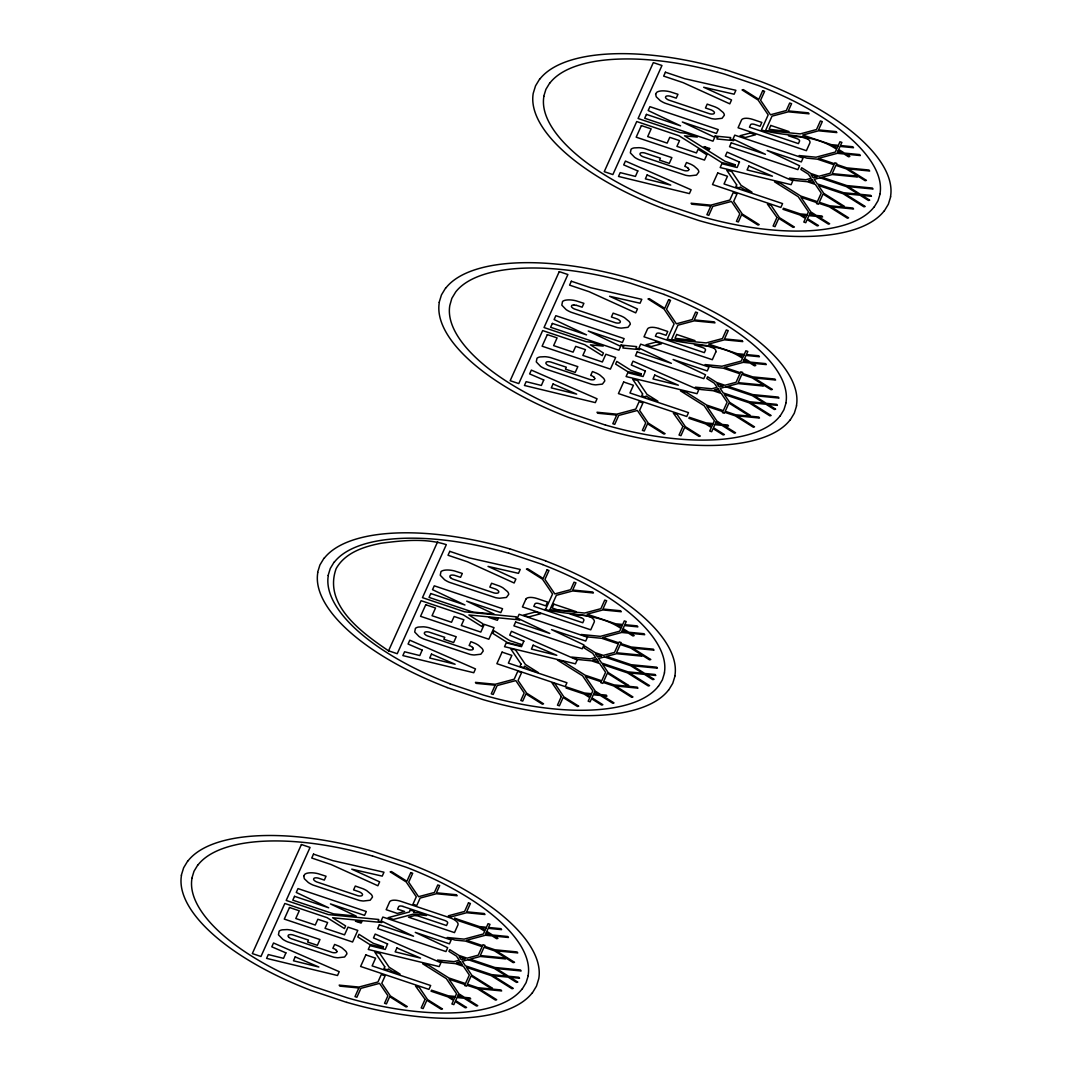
<?xml version="1.0" encoding="UTF-8"?>
<svg xmlns="http://www.w3.org/2000/svg" width="1072" height="1072" viewBox="0 0 1072 1072"><rect width="100%" height="100%" fill="white"/><g stroke="black" fill="none" stroke-linecap="round" stroke-linejoin="round"><path stroke-width="1.5" d="M336.983 951.44L336.635 952.217A4.69 1.916 17.4 0 1 335.63 952.66L334.437 952.753A4.945 2.023 17.4 0 1 332.132 952.432L291.169 938.683A4.851 1.983 17.4 0 1 289.226 937.585L288.663 937.089M473.248 648.667L472.899 649.444A4.69 1.916 17.4 0 1 471.894 649.887L470.702 649.98A4.945 2.023 17.4 0 1 468.397 649.659L427.433 635.91A4.851 1.983 17.4 0 1 425.49 634.812L424.927 634.302A4.797 1.956 17.4 0 1 424.311 633.137L424.659 632.359A4.945 2.023 17.4 0 1 426.026 631.85A5.521 2.251 17.4 0 1 426.844 631.81A4.77 1.956 17.4 0 1 429.135 632.118L444.746 637.317L443.875 639.26L453.644 642.53L456.243 636.755L428.894 627.696A14.472 5.909 17.4 0 0 423.346 626.812L418.482 627.053A14.472 5.909 17.4 0 0 415.413 628.38L414.703 632.024L419.005 636.473A14.472 5.909 17.4 0 0 423.788 639.046L470.059 654.416A14.485 5.909 17.4 0 0 474.186 654.979L480.859 654.215L483.177 651.119A14.392 5.883 17.4 0 0 481.958 648.346L478.541 645.331A14.485 5.909 17.4 0 0 475.057 643.334L470.876 641.659L469.134 645.505L470.099 645.867A4.837 1.97 17.4 0 1 471.72 646.724L472.631 647.488M594.813 378.55L594.464 379.327A4.69 1.916 17.4 0 1 593.459 379.769L592.267 379.863A4.945 2.023 17.4 0 1 589.962 379.528L548.998 365.793A4.851 1.983 17.4 0 1 547.055 364.694L546.492 364.185A4.797 1.956 17.4 0 1 545.876 363.019L546.224 362.242A4.945 2.023 17.4 0 1 547.591 361.733A5.521 2.251 17.4 0 1 548.408 361.693A4.77 1.956 17.4 0 1 550.7 362.001L566.311 367.2L565.44 369.143L575.208 372.413L577.821 366.637L550.472 357.579A14.472 5.909 17.4 0 0 544.911 356.695L540.047 356.936A14.472 5.909 17.4 0 0 536.978 358.262L536.268 361.907L540.569 366.356A14.472 5.909 17.4 0 0 545.353 368.929L591.623 384.299A14.485 5.909 17.4 0 0 595.764 384.861L602.424 384.098L604.755 381.002A14.392 5.883 17.4 0 0 603.523 378.228L600.106 375.2A14.485 5.909 17.4 0 0 596.622 373.217L592.441 371.542L590.712 375.388L591.664 375.749A4.837 1.97 17.4 0 1 593.285 376.607L594.196 377.371M688.894 169.523L688.546 170.301A4.69 1.916 17.4 0 1 687.527 170.743L686.335 170.837A4.945 2.023 17.4 0 1 684.043 170.515L643.066 156.767A4.851 1.983 17.4 0 1 641.123 155.668L640.56 155.159A4.797 1.956 17.4 0 1 639.944 154.006L640.306 153.216A4.945 2.023 17.4 0 1 641.659 152.706A5.521 2.251 17.4 0 1 642.476 152.666A4.77 1.956 17.4 0 1 644.768 152.974L660.392 158.174L659.521 160.117L669.29 163.386L671.889 157.611L644.54 148.552A14.472 5.909 17.4 0 0 638.992 147.668L634.115 147.909A14.472 5.909 17.4 0 0 631.06 149.236L630.336 152.881L634.637 157.329A14.472 5.909 17.4 0 0 639.435 159.916L685.705 175.285A14.485 5.909 17.4 0 0 689.832 175.848L696.505 175.071L698.823 171.976A14.392 5.883 17.4 0 0 697.591 169.202L694.174 166.187A14.485 5.909 17.4 0 0 690.69 164.19L686.509 162.515L684.78 166.361L685.745 166.723A4.837 1.97 17.4 0 1 687.353 167.58L688.264 168.344M181.342 875.208L183.634 867.784L187.747 860.963M191.848 878.249L194.005 871.255L197.878 864.849M317.607 572.435L319.898 564.998L324.012 558.19M328.112 575.476L330.27 568.482L334.142 562.063M439.172 302.317L441.463 294.88L445.577 288.073M543.745 96.333L545.903 89.338L549.789 82.919M528.255 975.667L526.097 982.662L522.211 989.081M664.519 672.894L662.362 679.889L658.476 686.294M675.025 675.936L672.734 683.36L668.606 690.18M786.084 402.777L783.927 409.759L780.054 416.177M796.59 405.819L794.298 413.243L790.185 420.063M880.152 193.751L877.995 200.745L874.122 207.151M890.658 196.792L888.366 204.216L884.253 211.037M437.644 541.708L388.546 650.825C362.282 632.962 322.994 604.97 336.152 568.616C345.157 552.495 364.413 546.398 381.458 543.196C402.804 540.449 425.557 538.023 446.314 544.643L422.462 597.653L464.672 611.817L516.476 616.856L515.927 618.088L519.773 619.911L468.879 614.966L483.03 623.864L481.851 626.517L463.305 614.859L421.095 600.695L397.23 653.706L388.587 650.811M525.896 599.194L522.426 606.913L590.752 629.827L594.223 622.108A10.171 4.154 17.4 0 0 592.628 618.45A10.72 4.382 17.4 0 0 591.114 617.311L585.674 615.489L570.197 614.055L580.823 617.619M715.788 351.991L712.317 359.71L643.991 336.796L647.475 329.077A10.171 4.154 17.4 0 1 658.851 328.501M539.658 79.047L535.531 85.854L533.24 93.291A186.086 75.978 17.4 0 0 662.737 208.357M532.342 992.953L536.469 986.146L538.76 978.709A186.086 75.978 17.4 0 0 409.249 863.67M573.949 304.93L573.131 304.971A4.945 2.023 17.4 0 0 571.778 305.48L571.43 306.27A4.797 1.956 17.4 0 0 572.033 307.423L572.609 307.932A4.904 1.997 17.4 0 0 574.538 309.031L615.502 322.779A4.931 2.01 17.4 0 0 617.378 323.074A5.682 2.318 17.4 0 0 618.638 323.061L619 323.007A4.69 1.916 17.4 0 0 620.018 322.565L620.366 321.788A4.878 1.997 17.4 0 0 619.75 320.608L618.825 319.845A4.985 2.037 17.4 0 0 616.748 318.799L611.402 316.99L613.13 313.145L620.849 315.865A14.579 5.95 17.4 0 1 624.574 317.754L629.063 321.466A14.392 5.883 17.4 0 1 630.296 324.24L627.978 327.335L621.304 328.112A14.485 5.909 17.4 0 1 617.177 327.55L570.907 312.166A14.472 5.909 17.4 0 1 566.11 309.594L561.808 305.145L562.532 301.5A14.472 5.909 17.4 0 1 565.587 300.173L566.673 300.013A16.737 6.834 17.4 0 1 570.465 299.932L571.805 300.053A14.499 5.923 17.4 0 1 576.012 300.817L583.892 303.336L582.15 307.182L576.24 305.239M725.181 69.586L761.2 81.673A186.086 75.978 17.4 0 1 890.497 196.766M631.1 278.613L667.132 290.7A186.086 75.978 17.4 0 1 796.429 405.792M605.439 425.075L571.523 413.698A175.151 71.516 17.4 0 1 449.825 305.399L451.835 298.364L455.707 291.946A175.151 71.516 17.4 0 1 630.309 283.129L664.238 294.425M509.535 548.73L545.568 560.817M508.758 553.165L542.673 564.542M372.493 855.952L406.409 867.315A175.151 71.516 17.4 0 1 528.107 975.641M346.819 1002.414L310.8 990.327A186.086 75.978 17.4 0 1 181.49 875.248M808.141 139.226L801.762 137.082L788.469 135.796L796.469 138.476A3.98 1.621 17.4 0 1 798.948 139.775A3.926 1.608 17.4 0 1 799.524 141.182L798.426 143.621L749.462 127.193L750.561 124.754A3.926 1.608 17.4 0 1 752.088 124.057A3.98 1.621 17.4 0 1 754.943 124.54L760.102 126.282L761.83 122.449L752.946 119.474A10.171 4.154 17.4 0 0 741.502 120.037L738.072 127.769L806.385 150.683L809.856 142.965A10.171 4.154 17.4 0 0 808.261 139.306M658.878 328.488L667.749 331.476L666.034 335.295L660.861 333.566A3.98 1.621 17.4 0 0 658.02 333.084A3.926 1.608 17.4 0 0 656.493 333.781L655.394 336.219L704.358 352.648L705.456 350.209A3.926 1.608 17.4 0 0 704.867 348.802A3.98 1.621 17.4 0 0 702.388 347.502L694.401 344.822L707.694 346.109L714.073 348.253M454.689 918.275L479.452 926.583L486.447 927.253L488.055 923.675L489.971 924.332L488.564 927.468L500.919 928.66L501.589 929.638L488.175 928.339L486.795 931.394L492.571 935.025L507.753 936.499L508.423 937.477L494.299 936.111L497.904 938.389L496.644 938.71L492.169 935.896L485.455 935.24L466.588 940.278L482.547 945.625L482.963 944.7L484.879 945.343L484.464 946.281L494.902 949.779L517.066 951.936L517.736 952.914L496.269 950.824L514.52 962.308L513.26 962.643L494.447 950.81L484.008 947.3L480.296 955.554L504.952 957.953L505.595 958.917L480.323 956.479L470.126 959.185L494.889 967.493L520.483 969.972L521.126 970.951L496.256 968.539L508.543 976.257L518.861 977.275L519.531 978.24L510.259 977.342L517.803 982.086L516.543 982.408L508.155 977.141L493.04 975.681L513.274 988.397L512.041 988.746L491.217 975.654L466.467 967.359L471.854 975.292L492.423 988.21L491.177 988.558L471.117 975.949L467.405 984.19L477.844 987.701L500.972 989.938L501.642 990.917L479.197 988.746L496.671 999.72L495.411 1000.055L477.375 988.719L466.936 985.222L466.521 986.16L464.591 985.516L465.02 984.578L449.061 979.218L459.044 993.932L464.511 997.375L470.005 997.911L470.675 998.89L466.226 998.461L477.737 1005.67L476.477 1006.005L464.109 998.246L457.02 997.55L455.64 1000.618L466.561 1007.479L465.302 1007.801L455.252 1001.489L453.831 1004.625L451.915 1003.982L453.523 1000.404L447.828 996.839L431.065 991.211L431.534 990.18L448.297 995.808L455.292 996.478L456.538 993.69L446.341 978.629L422.636 963.741L428.452 965.148L448.873 977.972L465.476 983.547L469.308 975.024L463.426 966.328L455.332 963.621L442.937 962.415L437.55 960.056L453.979 961.651L459.285 960.244L456.471 956.117L448.98 951.4L449.771 949.645L459.004 955.447L467.097 958.167L478.246 955.179L482.078 946.656L465.476 941.095L454.93 940.064L447.238 937.491L464.122 939.126L483.418 933.967L484.678 931.193L478.983 927.602L458.642 920.781A13.882 5.668 17.4 0 0 454.675 918.275M403.032 906.47L444.558 920.392A3.98 1.621 17.4 0 1 447.037 921.692A3.926 1.608 17.4 0 1 447.614 923.099L446.528 925.538L417.745 915.89L414.569 915.582L408.526 917.19L454.488 932.613L457.958 924.895A10.278 4.194 17.4 0 0 449.918 917.779L401.049 901.391A10.104 4.127 17.4 0 0 393.665 900.199A10.171 4.154 17.4 0 0 389.592 901.954L386.161 909.686L397.297 913.424L404.586 911.468L397.565 909.123L398.663 906.684A3.926 1.608 17.4 0 1 403.112 906.456M662.697 208.41L698.73 220.484A186.086 75.978 17.4 0 0 884.105 210.983M449.959 683.829L483.861 695.192A175.151 71.516 17.4 0 0 658.342 686.241M447.064 687.554L483.083 699.627A186.086 75.978 17.4 0 0 668.472 690.127M409.303 863.59L373.27 851.516A186.086 75.978 17.4 0 0 187.881 861.044M450.468 577.54L451.031 578.049A4.904 1.997 17.4 0 0 452.974 579.161L493.937 592.896A4.931 2.01 17.4 0 0 495.8 593.205A5.682 2.318 17.4 0 0 497.073 593.178L497.435 593.124A4.69 1.916 17.4 0 0 498.44 592.682L498.802 591.905A4.878 1.997 17.4 0 0 498.172 590.726L497.261 589.975A4.985 2.037 17.4 0 0 495.184 588.917L489.837 587.108L491.566 583.262L499.284 585.982A14.579 5.95 17.4 0 1 502.996 587.871L507.498 591.597A14.392 5.883 17.4 0 1 508.731 594.357L506.413 597.452L499.74 598.23A14.485 5.909 17.4 0 1 495.612 597.667L449.329 582.297A14.472 5.909 17.4 0 1 444.545 579.711L440.244 575.262L440.967 571.631A14.472 5.909 17.4 0 1 444.022 570.304L445.094 570.13A16.737 6.834 17.4 0 1 448.887 570.049L450.24 570.17A14.499 5.923 17.4 0 1 454.448 570.934L462.313 573.453L460.585 577.299L454.675 575.356A4.904 1.997 17.4 0 0 452.384 575.048L451.567 575.088A4.945 2.023 17.4 0 0 450.2 575.61L449.865 576.388A4.904 1.997 17.4 0 0 450.562 577.62M336.367 950.261L335.456 949.511A4.837 1.97 17.4 0 0 333.834 948.64L332.869 948.278L334.611 944.432L338.792 946.107A14.485 5.909 17.4 0 1 342.276 948.104L345.693 951.132A14.392 5.883 17.4 0 1 346.926 953.892L344.594 957.001L337.921 957.765A14.485 5.909 17.4 0 1 333.794 957.202L287.524 941.832A14.472 5.909 17.4 0 1 282.74 939.246L278.439 934.797L279.149 931.166A14.472 5.909 17.4 0 1 282.217 929.839L287.082 929.585A14.472 5.909 17.4 0 1 292.629 930.469L319.979 939.528L317.379 945.316L307.61 942.033L308.481 940.104L292.87 934.905A4.77 1.956 17.4 0 0 290.579 934.583A5.521 2.251 17.4 0 0 289.762 934.637A4.945 2.023 17.4 0 0 288.395 935.146L288.046 935.923A4.851 1.983 17.4 0 0 288.73 937.156M873.988 207.11A175.151 71.516 17.4 0 1 699.52 215.995L665.591 204.685A175.151 71.516 17.4 0 1 543.893 96.373M880.005 193.724A175.151 71.516 17.4 0 0 758.252 85.465L724.404 74.022A175.151 71.516 17.4 0 0 549.909 83M539.792 79.127A186.086 75.978 17.4 0 1 725.154 69.68M688.157 168.25A4.837 1.97 17.4 0 1 688.773 169.416M573.868 305.118A4.904 1.997 17.4 0 1 576.16 305.426M594.089 377.264A4.837 1.97 17.4 0 1 594.705 378.429M714.193 348.333A10.171 4.154 17.4 0 1 715.828 352.005M790.037 420.01A186.086 75.978 17.4 0 1 604.662 429.457L568.629 417.423A186.086 75.978 17.4 0 1 439.319 302.358M445.724 288.14A186.086 75.978 17.4 0 1 631.086 278.693M779.907 416.124A175.151 71.516 17.4 0 1 605.439 425.021M664.184 294.492A175.151 71.516 17.4 0 1 785.937 402.75M450.052 683.789A175.151 71.516 17.4 0 1 328.3 575.53M334.317 562.157A175.151 71.516 17.4 0 1 508.785 553.259M542.62 564.609A175.151 71.516 17.4 0 1 664.372 672.868M447.158 687.514A186.086 75.978 17.4 0 1 317.808 572.502M324.2 558.284A186.086 75.978 17.4 0 1 509.575 548.837M545.514 560.897A186.086 75.978 17.4 0 1 674.864 675.909M522.077 989.027A175.151 71.516 17.4 0 1 347.609 997.911L313.694 986.602A175.151 71.516 17.4 0 1 191.982 878.29M198.012 864.916A175.151 71.516 17.4 0 1 372.48 856.019M532.208 992.9A186.086 75.978 17.4 0 1 346.832 1002.347M472.524 647.394A4.837 1.97 17.4 0 1 473.141 648.56M336.313 950.462A4.69 1.916 17.4 0 1 336.916 951.588M525.856 599.181A10.171 4.154 17.4 0 1 537.286 598.618L547.524 602.035L545.822 605.868L539.296 603.683A3.926 1.608 17.4 0 0 534.928 603.898L533.829 606.337L582.793 622.765L583.878 620.326A3.926 1.608 17.4 0 0 580.783 617.566M303.711 876.079L304.354 878.745L308.28 882.484A14.472 5.909 17.4 0 0 313.064 885.07L359.348 900.44A14.485 5.909 17.4 0 0 363.475 901.003L370.148 900.239L372.466 897.13A14.392 5.883 17.4 0 0 371.234 894.37L366.731 890.644A14.579 5.95 17.4 0 0 363.019 888.755L355.301 886.048L353.572 889.894L358.919 891.69A4.985 2.037 17.4 0 1 360.996 892.748L361.907 893.512A4.878 1.997 17.4 0 1 362.537 894.678L362.175 895.455A4.69 1.916 17.4 0 1 361.17 895.911L360.808 895.951A5.682 2.318 17.4 0 1 359.535 895.978A4.931 2.01 17.4 0 1 357.673 895.669L316.709 881.934A4.904 1.997 17.4 0 1 314.766 880.822L314.203 880.326A4.797 1.956 17.4 0 1 313.587 879.161L313.949 878.383A4.945 2.023 17.4 0 1 315.302 877.874L316.119 877.821A4.904 1.997 17.4 0 1 318.411 878.142L324.32 880.085L326.049 876.239L318.183 873.72A14.499 5.923 17.4 0 0 313.975 872.943L312.622 872.836A16.737 6.834 17.4 0 0 308.83 872.916L307.758 873.077A14.472 5.909 17.4 0 0 304.703 874.404L303.711 876.079M655.622 94.148L656.265 96.828L660.178 100.567A14.472 5.909 17.4 0 0 664.975 103.153L711.245 118.523A14.485 5.909 17.4 0 0 715.372 119.086L722.046 118.309L724.364 115.213A14.392 5.883 17.4 0 0 723.144 112.453L718.642 108.728A14.579 5.95 17.4 0 0 714.917 106.838L707.198 104.118L705.47 107.977L710.816 109.773A4.985 2.037 17.4 0 1 712.893 110.831L713.818 111.582A4.878 1.997 17.4 0 1 714.434 112.761L714.086 113.538A4.69 1.916 17.4 0 1 713.068 113.98L712.719 114.034A5.682 2.318 17.4 0 1 711.446 114.061A4.931 2.01 17.4 0 1 709.584 113.753L668.606 100.018A4.904 1.997 17.4 0 1 666.677 98.905L666.101 98.396A4.797 1.956 17.4 0 1 665.498 97.244L665.846 96.467A4.945 2.023 17.4 0 1 667.213 95.944L668.03 95.904A4.904 1.997 17.4 0 1 670.308 96.212L676.231 98.155L677.96 94.309L670.08 91.79A14.499 5.923 17.4 0 0 665.873 91.026L664.533 90.906A16.737 6.834 17.4 0 0 660.741 90.986L659.655 91.16A14.472 5.909 17.4 0 0 656.6 92.487L655.622 94.148M383.454 946.723L383.026 947.728L369.505 944.338L357.793 936.968L358.986 934.328L373.284 943.32L383.454 946.723M387.582 943.95L385.237 949.43L369.987 945.638L368.272 949.457L439.185 966.596L440.914 962.777L375.2 934.06L373.471 937.893L387.582 943.95M521.005 644.379L520.389 645.8L507.297 642.517L492.906 633.472L494.098 630.832L509.548 640.533L521.005 644.379M523.846 641.163L521.501 646.657L506.252 642.865L504.537 646.684L575.45 663.823L577.178 659.99L511.465 631.287L509.736 635.12L523.846 641.163M641.284 373.833L640.855 374.838L627.348 371.435L615.623 364.078L616.815 361.425L631.113 370.416L641.284 373.833M645.411 371.046L643.066 376.527L627.817 372.734L626.102 376.567L697.028 393.692L698.743 389.873L633.029 361.17L631.301 365.003L645.411 371.046M735.352 164.807L734.923 165.812L721.416 162.421L678.938 135.715L636.728 121.551L612.876 174.575L604.233 171.667L653.317 62.605L661.96 65.499L638.095 118.51L680.318 132.673L685.785 133.209L697.296 137.069L684.512 135.822L725.195 161.39L735.352 164.807M739.479 162.033L737.134 167.513L721.885 163.721L720.17 167.54L791.096 184.679L792.811 180.846L727.097 152.144L725.369 155.976L739.479 162.033M285.902 952.861L283.544 958.341L268.322 954.562L266.593 958.381L337.506 975.507L339.221 971.688L273.521 942.998L271.806 946.817L285.902 952.861M422.167 650.088L419.809 655.568L404.586 651.776L402.858 655.595L473.77 672.734L475.486 668.915L409.785 640.212L408.07 644.031L422.167 650.088M543.745 379.97L541.373 385.451L526.151 381.659L524.436 385.478L595.335 402.616L597.05 398.784L531.35 370.095L529.635 373.914L543.745 379.97M637.813 170.944L635.441 176.424L620.219 172.632L618.504 176.451L689.403 193.59L691.118 189.771L625.432 161.068L623.703 164.887L637.813 170.944M301.406 844.522L252.322 953.584L260.965 956.492L284.83 903.468L327.04 917.632L344.434 928.566L345.613 925.927L332.615 917.753L381.806 922.523L378.202 920.821L378.791 919.495L328.407 914.59L286.197 900.44L310.049 847.429L301.406 844.522M559.249 271.631L510.165 380.694L518.794 383.588L542.66 330.578L584.87 344.742L602.263 355.663L603.442 353.023L590.444 344.849L603.228 346.095L591.717 342.236L586.237 341.7L544.027 327.536L567.892 274.526L559.249 271.631M289.494 907.502L284.281 919.093L352.581 942.007L357.793 930.416L348.025 927.146L344.541 934.864L325.03 928.325L327.63 922.536L317.861 919.267L315.262 925.042L295.778 918.516L299.262 910.785L289.494 907.502M294.532 896.326L292.79 900.172L333.66 913.88L356.145 916.078L330.431 903.91L364.56 915.367L366.302 911.508L298.003 888.594L296.261 892.453L328.689 907.783L294.532 896.326M313.506 854.129L311.751 858.029L331.181 864.555L377.88 885.767L379.635 881.867L351.75 869.164L382.222 876.119L383.977 872.219L332.936 860.655L313.506 854.129M425.758 604.729L420.546 616.32L488.845 639.234L494.058 627.643L484.289 624.36L480.805 632.091L461.295 625.539L463.895 619.763L454.126 616.48L451.526 622.269L432.043 615.73L435.527 608.012L425.758 604.729M430.797 593.54L429.055 597.399L472.631 612.018L494.085 614.082L466.695 601.137L500.825 612.594L502.567 608.722L434.267 585.821L432.525 589.68L464.953 604.997L430.797 593.54M449.771 551.356L448.029 555.256L467.446 561.768L514.158 582.994L515.9 579.094L488.015 566.391L518.486 573.346L520.242 569.446L469.201 557.882L449.771 551.356M547.323 334.611L542.11 346.202L610.41 369.116L615.623 357.525L605.854 354.242L602.37 361.974L582.86 355.422L585.459 349.646L575.691 346.363L573.091 352.152L553.621 345.613L557.092 337.894L547.323 334.611M552.361 323.422L550.619 327.282L618.919 350.196L620.661 346.336L588.26 331.02L622.403 342.477L624.132 338.605L555.832 315.691L554.103 319.563L586.518 334.879L552.361 323.422M571.349 281.239L569.594 285.139L589.024 291.651L635.723 312.877L637.478 308.977L609.579 296.274L640.064 303.229L641.82 299.329L590.779 287.752L571.349 281.239M641.391 125.585L636.178 137.176L704.478 160.09L706.863 154.77L698.1 149.263L696.452 152.948L676.928 146.395L679.527 140.62L669.759 137.337L667.159 143.125L647.689 136.586L651.16 128.868L641.391 125.585M646.429 114.396L644.701 118.255L713.001 141.169L714.729 137.31L682.328 121.994L716.471 133.451L718.213 129.578L649.913 106.677L648.171 110.537L680.586 125.853L646.429 114.396M665.417 72.213L663.662 76.112L683.092 82.624L729.791 103.85L731.546 99.951L703.647 87.247L734.132 94.202L735.888 90.303L684.847 78.738L665.417 72.213M295.215 956.881L293.46 960.78L318.853 967.024L295.215 956.881M431.48 654.094L429.725 658.007L455.118 664.251L431.48 654.094M553.058 383.977L551.289 387.89L576.682 394.121L553.058 383.977M647.126 174.95L645.371 178.863L670.75 185.108L647.126 174.95M361.679 921.799L361.09 923.086L355.435 921.183L361.679 921.799M498.199 618.423L497.354 620.313L489.127 617.552L498.199 618.423M709.691 148.499L709.115 149.785L704.049 146.609L709.691 148.499M623.569 346.43L622.859 347.998L639.636 349.633L636.031 347.931L636.634 346.604L620.648 345.05L623.569 346.43M717.637 137.404L716.94 138.971L733.704 140.606L730.099 138.904L730.702 137.578L714.729 136.023L717.637 137.404M365.82 954.897L360.607 966.462L428.934 989.389L430.676 985.516L372.118 965.885L375.589 958.18L365.82 954.897M379.367 924.788L377.639 928.633L445.952 951.561L447.694 947.702L415.266 932.372L449.436 943.842L451.165 939.97L382.851 917.056L381.109 920.915L413.537 936.245L379.367 924.788M502.085 652.124L496.872 663.689L565.199 686.603L566.941 682.743L508.383 663.099L511.853 655.407L502.085 652.124M515.632 622.001L513.903 625.86L582.23 648.774L583.959 644.929L551.531 629.599L585.701 641.056L587.443 637.197L519.116 614.283L517.374 618.142L549.802 633.458L515.632 622.001M623.649 382.007L618.437 393.571L686.763 416.485L688.505 412.626L629.947 392.982L633.418 385.277L623.649 382.007M637.21 351.884L635.468 355.743L703.795 378.657L705.523 374.798L673.109 359.482L707.265 370.939L709.007 367.08L640.681 344.152L638.939 348.025L671.367 363.341L637.21 351.884M717.717 172.981L712.518 184.545L780.831 207.472L782.573 203.6L724.029 183.955L727.486 176.264L717.717 172.981M731.278 142.857L729.536 146.717L797.863 169.631L799.591 165.785L767.177 150.455L801.333 161.912L803.075 158.053L734.749 135.139L733.02 138.998L765.435 154.314L731.278 142.857M358.879 987.982L354.993 996.612L356.896 997.255L360.916 988.344L379.542 983.372L387.917 995.741L384.54 1003.258L386.443 1003.888L389.699 996.665L406.007 1006.916L407.266 1006.581L390.409 995.982L381.779 983.265L385.116 975.855L381.284 974.569L377.947 981.979L358.906 987.057L339.194 985.141L339.864 986.133L358.879 987.982M410.79 872.621L406.904 881.264L391.427 871.536L390.181 871.871L406.208 881.948L416.284 896.795L412.948 904.219L416.78 905.505L420.117 898.081L436.425 893.74L457.141 895.75L456.484 894.758L436.438 892.815L439.681 885.593L437.778 884.949L434.401 892.467L418.549 896.701L408.687 882.189L412.707 873.265L410.79 872.621M495.143 685.196L491.257 693.839L493.174 694.468L497.18 685.557L515.806 680.586L524.181 692.968L520.804 700.472L522.707 701.115L525.963 693.879L542.271 704.13L543.531 703.795L526.674 693.195L518.044 680.479L521.608 672.573L517.776 671.286L514.212 679.192L495.17 684.284L475.459 682.368L476.129 683.36L495.143 685.196M547.055 569.848L543.169 578.478L527.692 568.763L526.446 569.085L542.472 579.175L552.549 594.022L545.728 609.177L544.79 609.432C570.023 615.569 598.297 613.104 620.943 628.406L619.683 631.194L600.387 636.353L581.064 634.477L588.742 637.049L601.74 638.309L618.343 643.883L614.511 652.406L603.362 655.394L595.268 652.674L584.883 646.148L584.093 647.903L592.736 653.33L595.55 657.471L590.243 658.878L571.979 657.109L577.366 659.454L591.597 660.848L599.69 663.555L605.573 672.251L601.74 680.774L585.138 675.199L563.229 661.437L557.413 660.03L582.605 675.856L592.803 690.917L591.556 693.705L584.562 693.021L566.512 686.978L566.056 687.996L584.093 694.053L589.788 697.631L588.18 701.195L590.109 701.852L591.516 698.716L601.566 705.028L602.826 704.706L591.905 697.845L593.285 694.777L600.374 695.473L612.742 703.232L614.001 702.897L602.504 695.674L606.94 696.103L606.27 695.125L600.776 694.602L595.308 691.159L585.325 676.445L601.285 681.792L600.856 682.73L602.786 683.387L603.201 682.449L613.653 685.946L631.676 697.282L632.936 696.947L615.462 685.959L637.907 688.144L637.237 687.165L614.109 684.914L603.67 681.417L607.382 673.162L627.442 685.785L628.688 685.437L608.119 672.506L602.732 664.573L627.482 672.881L648.305 685.959L649.538 685.624L629.304 672.894L644.419 674.355L652.808 679.635L654.067 679.313L646.523 674.556L655.796 675.467L655.126 674.489L644.808 673.484L632.52 665.766L657.391 668.164L656.747 667.199L631.167 664.707L606.39 656.399L616.588 653.706L641.86 656.144L641.217 655.18L616.561 652.768L620.273 644.527L630.711 648.037L649.525 659.856L650.784 659.521L632.534 648.051L654 650.141L653.33 649.163L631.167 647.006L620.728 643.495L621.144 642.57L619.227 641.927L618.812 642.852L602.853 637.505L621.72 632.467L628.433 633.123L632.909 635.937L634.168 635.602L630.564 633.324L644.687 634.704L644.017 633.726L628.835 632.252L623.06 628.621L624.44 625.566L637.853 626.865L637.183 625.887L624.829 624.681L626.236 621.546L624.319 620.902L622.711 624.48L615.717 623.797L587.054 614.189L602.92 609.941L621.224 611.737L620.581 610.745L602.933 609.03L606.672 600.735L604.742 600.092L600.883 608.668L584.588 613.037L549.909 609.673L556.381 595.308L572.689 590.967L593.406 592.963L592.749 591.985L572.703 590.042L575.945 582.806L574.043 582.176L570.666 589.68L554.814 593.915L544.951 579.403L548.971 570.492L547.055 569.848M616.708 415.078L612.822 423.721L614.738 424.351L618.745 415.44L637.371 410.469L645.746 422.85L642.369 430.354L644.272 430.998L647.528 423.762L663.836 434.013L665.096 433.678L648.252 423.078L639.609 410.362L642.945 402.965L639.113 401.678L635.776 409.075L616.735 414.167L597.024 412.251L597.694 413.229L616.708 415.078M668.633 299.731L664.747 308.361L649.27 298.632L648.011 298.967L664.037 309.058L674.114 323.905L667.307 339.047C692.11 345.894 720.17 342.946 742.507 358.289L741.248 361.076L721.952 366.235L705.081 364.587L712.759 367.173L723.305 368.192L739.908 373.766L736.075 382.289L724.927 385.263L716.833 382.557L707.6 376.754L706.81 378.51L714.3 383.213L717.128 387.34L711.808 388.761L695.38 387.166L700.766 389.525L713.161 390.717L721.255 393.437L727.138 402.134L723.305 410.643L706.703 405.082L686.281 392.258L680.465 390.851L704.17 405.739L714.381 420.787L713.121 423.587L706.126 422.904L689.363 417.289L688.894 418.308L705.657 423.936L711.352 427.514L709.744 431.078L711.674 431.721L713.081 428.599L723.144 434.91L724.391 434.589L713.47 427.728L714.85 424.659L721.938 425.356L734.307 433.115L735.566 432.78L724.069 425.557L728.504 425.986L727.834 425.008L722.34 424.472L716.873 421.041L706.904 406.328L722.85 411.675L722.421 412.613L724.35 413.256L724.766 412.318L735.218 415.829L753.254 427.152L754.5 426.83L737.027 415.842L759.472 418.026L758.802 417.035L735.673 414.797L725.235 411.3L728.947 403.045L749.006 415.655L750.253 415.32L729.697 402.389L724.297 394.456L749.047 402.764L769.87 415.842L771.116 415.494L750.869 402.777L765.984 404.238L774.373 409.517L775.632 409.182L768.088 404.439L777.361 405.35L776.691 404.372L766.373 403.367L754.085 395.635L778.969 398.047L778.312 397.082L752.732 394.59L727.955 386.282L738.152 383.588L763.438 386.027L762.782 385.049L738.126 382.65L741.837 374.409L752.276 377.907L771.09 389.739L772.349 389.404L754.098 377.934L775.579 380.011L774.909 379.046L752.745 376.888L742.293 373.378L742.722 372.453L740.792 371.81L740.377 372.734L724.431 367.388L743.285 362.349L749.998 363.006L754.474 365.82L755.733 365.485L752.129 363.207L766.252 364.587L765.582 363.609L750.4 362.135L744.625 358.504L746.005 355.435L759.418 356.748L758.762 355.77L746.393 354.564L747.814 351.428L745.884 350.785L744.276 354.363L737.281 353.68L708.619 344.072L724.484 339.824L742.789 341.606L742.146 340.628L724.498 338.913L728.236 330.618L726.307 329.962L722.448 338.551L706.153 342.919L671.487 339.556L677.946 325.191L694.254 320.85L714.97 322.846L714.314 321.868L694.267 319.925L697.524 312.689L695.607 312.046L692.231 319.563L676.378 323.798L666.516 309.285L670.536 300.374L668.633 299.731M710.79 206.065L706.904 214.695L708.806 215.338L712.813 206.414L731.439 201.442L739.814 213.824L736.437 221.328L738.34 221.971L741.596 214.735L757.904 224.986L759.164 224.651L742.32 214.052L733.69 201.335L737.013 193.938L733.181 192.652L729.858 200.049L710.803 205.141L691.092 203.224L691.762 204.216L710.79 206.065M762.701 90.705L758.815 99.334L743.338 89.619L742.079 89.941L758.118 100.031L768.182 114.878L761.375 130.02C786.191 136.868 814.238 133.92 836.575 149.263L835.329 152.05L816.02 157.209L799.149 155.561L806.827 158.147L817.373 159.165L833.976 164.74L830.143 173.262L818.995 176.25L810.914 173.53L801.668 167.728L800.878 169.483L808.382 174.187L811.196 178.327L805.876 179.734L789.448 178.14L794.834 180.498L807.229 181.704L815.323 184.411L821.219 193.107L817.387 201.63L800.771 196.055L780.349 183.232L774.533 181.825L798.238 196.712L808.449 211.774L807.189 214.561L800.194 213.877L783.431 208.263L782.962 209.295L799.725 214.909L805.42 218.487L803.812 222.051L805.742 222.708L807.149 219.572L817.212 225.884L818.459 225.562L807.538 218.701L808.918 215.633L816.02 216.33L828.375 224.088L829.634 223.753L818.137 216.531L822.572 216.959L821.916 215.981L816.408 215.459L810.941 212.015L800.972 197.302L816.918 202.648L816.502 203.586L818.418 204.243L818.847 203.305L829.286 206.802L847.322 218.139L848.582 217.804L831.108 206.816L853.54 209L852.883 208.022L829.741 205.77L819.303 202.273L823.015 194.032L843.074 206.641L844.321 206.293L823.765 193.362L818.365 185.429L843.128 193.737L863.938 206.816L865.184 206.481L844.937 193.751L860.052 195.211L868.454 200.491L869.7 200.169L862.156 195.412L871.429 196.323L870.759 195.359L860.454 194.34L848.153 186.622L873.037 189.02L872.38 188.056L846.8 185.563L822.023 177.255L832.234 174.562L857.506 177.001L856.85 176.036L832.194 173.624L835.905 165.383L846.344 168.894L865.171 180.712L866.417 180.377L848.166 168.907L869.647 170.997L868.977 170.019L846.813 167.862L836.374 164.351L836.79 163.426L834.86 162.783L834.445 163.708L818.499 158.361L837.353 153.323L844.079 153.979L848.555 156.793L849.801 156.458L846.197 154.194L860.32 155.561L859.664 154.582L844.468 153.108L838.693 149.477L840.073 146.422L853.5 147.722L852.83 146.743L840.461 145.537L841.882 142.402L839.952 141.759L838.344 145.336L831.349 144.653L802.7 135.045L818.552 130.797L836.857 132.593L836.214 131.615L818.566 129.886L822.304 121.592L820.388 120.948L816.516 129.524L800.221 133.893L765.555 130.529L772.014 116.165L788.335 111.823L809.052 113.82L808.382 112.841L788.335 110.898L791.592 103.662L789.675 103.033L786.299 110.537L770.446 114.771L760.597 100.259L764.604 91.348L762.701 90.705M384.768 966.81L383.937 968.673L387.769 969.959L388.238 968.9L392.392 971.513L400.044 974.073L389.149 967.239L379.769 953.383L374.865 952.204L384.768 966.81M410.308 910.074L409.464 911.95L388.144 917.659L393.437 919.441L413.028 914.202L426.535 915.515L418.911 912.955L413.645 912.446L414.14 911.361L410.308 910.074M521.032 664.037L519.974 666.409L523.806 667.695L524.503 666.127L530.653 669.987L538.291 672.559L525.414 664.466L515.565 649.927L510.661 648.734L521.032 664.037M642.61 393.92L641.766 395.782L645.599 397.069L646.081 396.01L650.235 398.623L657.873 401.183L646.992 394.349L637.599 380.493L632.694 379.3L642.61 393.92M736.678 184.893L735.834 186.756L739.667 188.042L740.149 186.984L744.303 189.597L751.941 192.156L741.06 185.322L731.667 171.466L726.762 170.287L736.678 184.893M396.908 947.97L395.153 951.856L420.532 958.1L396.908 947.97M533.173 645.183L531.417 649.083L556.797 655.314L533.173 645.183M654.737 375.066L652.995 378.965L678.362 385.196L654.737 375.066M748.819 166.039L747.063 169.939L772.43 176.17L748.819 166.039M553.862 604.166L552.147 607.998L557.507 609.794L575.986 611.589L553.862 604.166M676.713 334.477L674.998 338.31L694.991 340.615L676.713 334.477M770.795 125.451L769.066 129.283L789.059 131.588L770.795 125.451M425.061 999.345L421.189 1007.935L423.118 1008.578L426.857 1000.27L441.222 1009.288L442.455 1008.953L427.554 999.586L419.232 987.299L415.547 986.066L425.061 999.345M468.477 902.865L464.618 911.441L448.351 915.796L451.339 916.815L466.655 912.728L484.959 914.51L484.316 913.532L466.668 911.816L470.407 903.508L468.477 902.865M561.326 696.559L557.453 705.162L559.383 705.805L563.122 697.497L577.486 706.515L578.719 706.167L563.818 696.813L554.988 683.762L551.959 682.757L561.326 696.559M682.891 426.442L679.032 435.031L680.948 435.688L684.686 427.38L699.051 436.398L700.284 436.049L685.383 426.696L677.062 414.395L673.377 413.162L682.891 426.442M776.959 217.428L773.1 226.018L775.016 226.661L778.754 218.353L793.119 227.371L794.365 227.023L779.451 217.67L771.13 205.382L767.445 204.136L776.959 217.428M454.89 997.349L453.912 999.533L449.65 996.853L454.89 997.349M486.045 928.124L485.067 930.308L480.805 927.628L486.045 928.124M591.154 694.576L590.176 696.76L585.915 694.066L591.154 694.576M622.309 625.351L621.331 627.535L617.07 624.842L622.309 625.351M712.733 424.458L711.741 426.629L707.48 423.949L712.733 424.458M743.888 355.234L742.896 357.418L738.635 354.725L743.888 355.234M806.801 215.432L805.822 217.616L801.548 214.936L806.801 215.432M837.956 146.207L836.964 148.392L832.703 145.698L837.956 146.207M458.347 994.615L457.409 996.679L462.407 997.174L458.347 994.615M486.393 932.278L485.469 934.328L490.467 934.824L486.393 932.278M594.612 691.842L593.674 693.906L598.672 694.388L594.612 691.842M622.658 629.492L621.733 631.555L626.731 632.051L622.658 629.492M716.176 421.725L715.238 423.788L720.237 424.271L716.176 421.725M744.236 359.375L743.298 361.438L748.296 361.921L744.236 359.375M810.244 212.698L809.32 214.762L814.305 215.244L810.244 212.698M838.304 150.361L837.379 152.412L842.364 152.907L838.304 150.361M817.025 176.759L813.166 177.805L811.102 174.776L817.025 176.759M722.957 385.786L719.098 386.831L717.034 383.803L722.957 385.786M601.379 655.903L597.533 656.948L595.469 653.92L601.379 655.903M465.114 958.69L461.268 959.721L459.205 956.706L465.114 958.69M750.226 133.022L740.042 135.742L745.335 137.511L755.532 134.791L750.226 133.022M656.158 342.035L645.974 344.769L651.267 346.537L661.464 343.817L656.158 342.035M535.558 611.898L523.431 615.14L528.737 616.923L540.864 613.68L535.558 611.898M820.067 177.791L814.224 179.332L817.32 183.902L843.584 192.705L858.35 194.139L846.331 186.595L820.067 177.791M725.999 386.818L720.156 388.359L723.252 392.928L749.516 401.732L764.269 403.166L752.263 395.622L725.999 386.818M604.434 656.935L598.578 658.476L601.687 663.045L627.951 671.849L642.704 673.283L630.698 665.739L604.434 656.935M468.169 959.708L462.313 961.262L465.422 965.818L491.686 974.636L506.44 976.056L494.433 968.525L468.169 959.708M812.241 179.868L808.355 180.887L814.278 182.87L812.241 179.868M718.173 388.895L714.287 389.913L720.196 391.896L718.173 388.895M596.608 659.012L592.722 660.03L598.632 662.014L596.608 659.012M460.344 961.785L456.458 962.817L462.367 964.8L460.344 961.785"/></g></svg>
